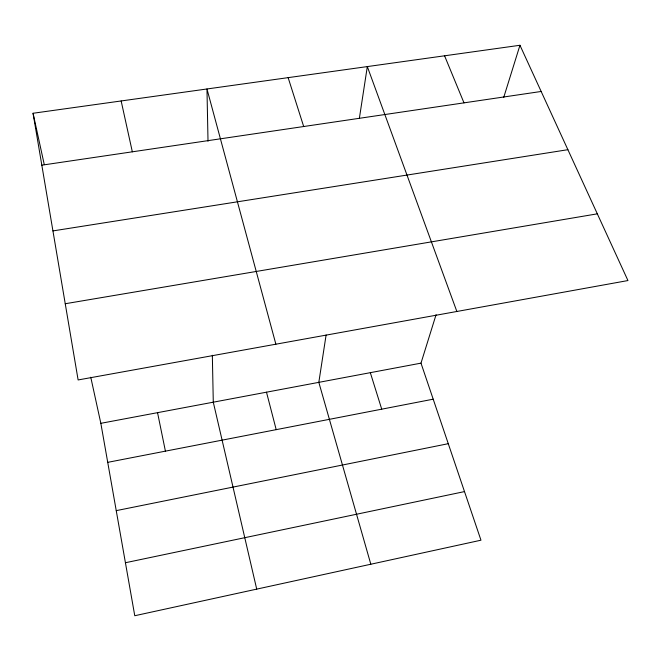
<?xml version="1.0" encoding="UTF-8"?>
<svg xmlns="http://www.w3.org/2000/svg" width="661" height="661" viewBox="0 0 661 661"><rect width="100%" height="100%" fill="white"/><g stroke="black" fill="none" stroke-linecap="round" stroke-linejoin="round"><path stroke-width="0.99" d="M326.104 334.978L318.825 382.347L370.821 564.23M359.394 118.187L367.318 66.579L456.858 311.488M90.764 377.224L100.844 423.321L134.77 615.73L480.968 540.202L420.991 363.145L436.078 314.686M503.707 97.464L519.959 45.27L33.05 113.262L78.122 379.951L627.95 280.553L519.959 45.27M125.425 562.734L464.509 491.594M116.245 510.639L448.282 443.688M107.726 462.345L433.203 399.186M100.844 423.321L420.991 363.145M65.241 303.738L597.329 213.834M52.93 230.912L567.89 149.692M41.825 165.176L541.169 91.466M444.572 55.797L463.989 102.86M288.138 77.643L303.688 126.524M370.325 372.672L381.728 409.176M275.877 344.207L206.967 88.979L208.017 141.231M266.49 392.188L276.199 429.65M256.716 589.133L213.288 402.185L212.338 355.263M121.153 100.959L132.332 151.815M33.05 113.262L44.279 164.639M157.549 412.662L165.415 451.149"/></g></svg>
